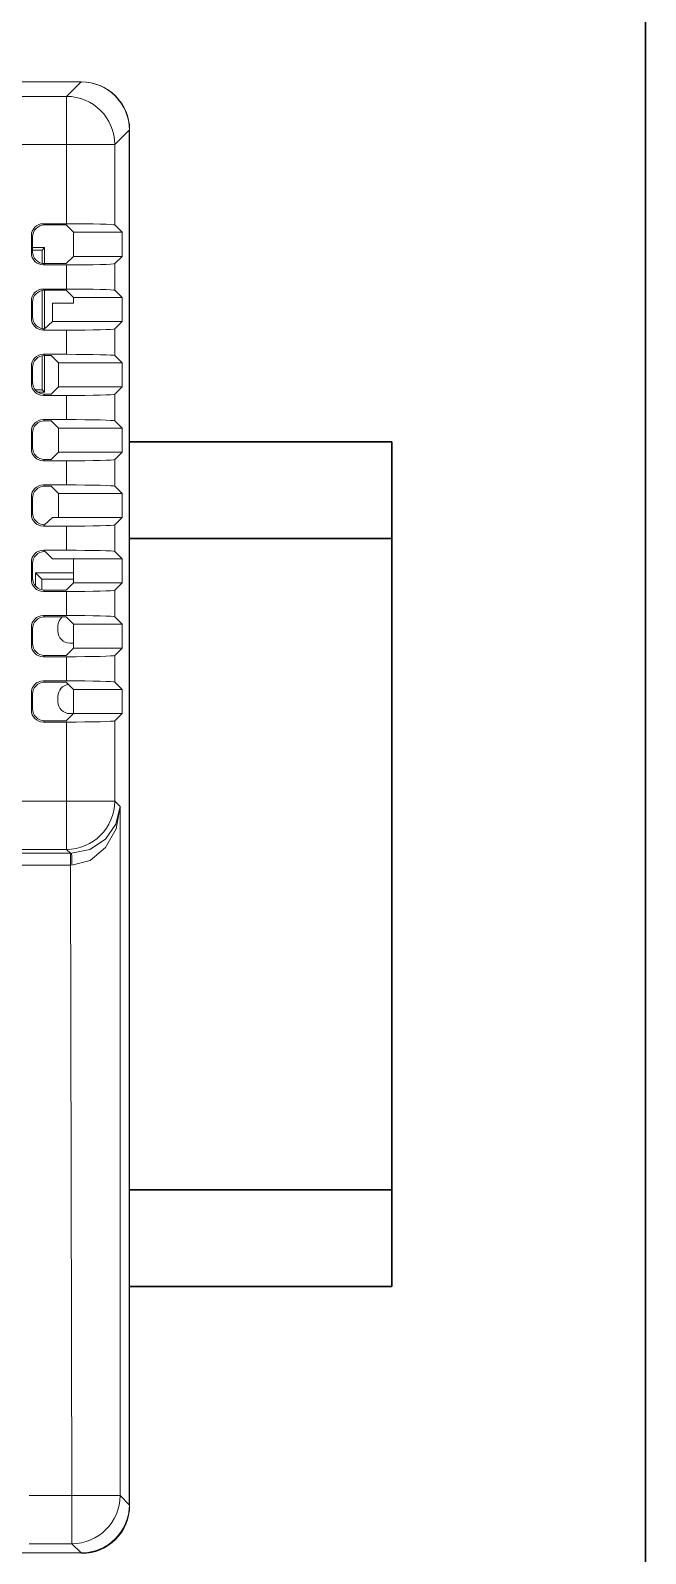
# Model space of a CAD drawing. Header units: millimetres. Extents: x -6000 to 26000, y -6000 to 26000.
# Drawn here: x 145.03 to 148.57, y -3661.59 to -3652.81 of the extents above; entities that cross this region are included whole.
import ezdxf

# ---------------------------------------------------------------- set-up
doc = ezdxf.new("R2010")
doc.units = ezdxf.units.MM
doc.header["$MEASUREMENT"] = 0
doc.layers.add('Чертеж и Рисунок_Ном._пера__21', color=7, linetype='Continuous', lineweight=30)
doc.layers.add('Чертеж и Рисунок_Ном._пера__7', color=7, linetype='Continuous', lineweight=15)

msp = doc.modelspace()

# ---------------------------------------------------------------- linework, layer by layer
at = {"layer": 'Чертеж и Рисунок_Ном._пера__21', "color": 7, "linetype": 'Continuous', "lineweight": 30}
for p, q in [((148.5712, -3887.9588), (148.5712, -3645.7547)), ((145.5956, -3655.1812), (147.1082, -3655.1812)), ((147.1082, -3660.0497), (147.1082, -3655.1812)), ((145.5956, -3655.7376), (147.1082, -3655.7376)), ((147.1082, -3659.4933), (145.5956, -3659.4933)), ((147.1082, -3660.0497), (145.5956, -3660.0497))]:
    msp.add_line(p, q, dxfattribs=at)
at = {"layer": 'Чертеж и Рисунок_Ном._пера__7', "color": 7, "linetype": 'Continuous', "lineweight": 15}
for p, q in [((145.3175, -3653.1048), (141.148, -3653.1048)), ((145.2335, -3653.1888), (145.3175, -3653.1048)), ((145.3196, -3653.1048), (145.3175, -3653.1048)), ((145.2335, -3653.1888), (144.8505, -3653.1888)), ((145.2335, -3653.4669), (145.2335, -3653.1888)), ((145.5956, -3653.3829), (145.5117, -3653.4669)), ((145.5956, -3661.3082), (145.5956, -3653.3829)), ((145.5974, -3661.3121), (145.5974, -3653.3827)), ((145.2335, -3653.4669), (144.8576, -3653.4669)), ((145.5117, -3653.4669), (145.2335, -3653.4669)), ((145.2335, -3653.9227), (145.2335, -3653.4669)), ((145.5117, -3653.9298), (145.5117, -3653.4669)), ((145.1002, -3653.9227), (145.2335, -3653.9227)), ((145.1075, -3653.93), (145.1002, -3653.9227)), ((145.1075, -3653.93), (145.2324, -3653.93)), ((145.2747, -3653.9719), (145.2324, -3653.93)), ((145.5537, -3653.9719), (145.5117, -3653.9298)), ((145.0307, -3654.0906), (145.0307, -3653.9922)), ((145.038, -3653.9995), (145.0307, -3653.9922)), ((145.038, -3654.0833), (145.038, -3653.9995)), ((145.5537, -3653.9719), (145.2747, -3653.9719)), ((145.2747, -3653.9719), (145.2747, -3654.111)), ((145.5537, -3653.9719), (145.5537, -3654.111)), ((145.0307, -3654.0906), (145.038, -3654.0833)), ((145.038, -3654.0605), (145.1069, -3654.0605)), ((145.0924, -3654.075), (145.038, -3654.075)), ((145.0924, -3654.075), (145.1069, -3654.0605)), ((145.0924, -3654.1512), (145.0924, -3654.075)), ((145.1069, -3654.0605), (145.1069, -3654.1529)), ((145.1002, -3654.1601), (145.1075, -3654.1529)), ((145.2335, -3654.1601), (145.1002, -3654.1601)), ((145.2324, -3654.1529), (145.1075, -3654.1529)), ((145.2324, -3654.1529), (145.2747, -3654.111)), ((145.2335, -3654.1601), (145.2335, -3654.2993)), ((145.2747, -3654.111), (145.5537, -3654.111)), ((145.5117, -3654.153), (145.5537, -3654.111)), ((145.5117, -3654.153), (145.5117, -3654.3064)), ((145.0307, -3654.4672), (145.0307, -3654.3688)), ((145.038, -3654.3761), (145.0307, -3654.3688)), ((145.0924, -3654.5278), (145.0924, -3654.3082)), ((145.1002, -3654.2993), (145.2335, -3654.2993)), ((145.1075, -3654.3065), (145.1002, -3654.2993)), ((145.1069, -3654.3065), (145.1069, -3654.5294)), ((145.1075, -3654.3065), (145.2324, -3654.3065)), ((145.2747, -3654.3484), (145.2324, -3654.3065)), ((145.5537, -3654.3484), (145.2747, -3654.3484)), ((145.2747, -3654.3484), (145.2747, -3654.3806)), ((145.5537, -3654.3484), (145.5117, -3654.3064)), ((145.5537, -3654.3484), (145.5537, -3654.4875)), ((145.038, -3654.4599), (145.038, -3654.3761)), ((145.1522, -3654.3806), (145.2747, -3654.3806)), ((145.1522, -3654.4875), (145.1522, -3654.3806)), ((145.0307, -3654.4672), (145.038, -3654.4599)), ((145.1002, -3654.5367), (145.1075, -3654.5294)), ((145.2335, -3654.5367), (145.1002, -3654.5367)), ((145.1075, -3654.5294), (145.1522, -3654.4875)), ((145.1075, -3654.5294), (145.1075, -3654.5294)), ((145.1522, -3654.4875), (145.5537, -3654.4875)), ((145.2335, -3654.5367), (145.2335, -3654.6758)), ((145.5117, -3654.5296), (145.5537, -3654.4875)), ((145.5117, -3654.5296), (145.5117, -3654.6829)), ((145.0924, -3654.88), (145.0924, -3654.6847)), ((145.1002, -3654.6758), (145.2335, -3654.6758)), ((145.1075, -3654.6831), (145.1002, -3654.6758)), ((145.1069, -3654.6831), (145.1069, -3654.8945)), ((145.1075, -3654.6831), (145.145, -3654.6831)), ((145.1874, -3654.725), (145.145, -3654.6831)), ((145.5537, -3654.725), (145.5117, -3654.6829)), ((145.0307, -3654.8437), (145.0307, -3654.7453)), ((145.038, -3654.7526), (145.0307, -3654.7453)), ((145.038, -3654.8364), (145.038, -3654.7526)), ((145.5537, -3654.725), (145.1874, -3654.725)), ((145.1874, -3654.725), (145.1874, -3654.8641)), ((145.5537, -3654.725), (145.5537, -3654.8641)), ((145.0307, -3654.8437), (145.038, -3654.8364)), ((145.0533, -3654.88), (145.0924, -3654.88)), ((145.1069, -3654.8945), (145.0693, -3654.8945)), ((145.0924, -3654.88), (145.1069, -3654.8945)), ((145.145, -3654.906), (145.1874, -3654.8641)), ((145.1874, -3654.8641), (145.5537, -3654.8641)), ((145.5117, -3654.9061), (145.5537, -3654.8641)), ((145.1002, -3654.9132), (145.1075, -3654.906)), ((145.2335, -3654.9132), (145.1002, -3654.9132)), ((145.145, -3654.906), (145.1075, -3654.906)), ((145.2335, -3654.9132), (145.2335, -3655.0524)), ((145.5117, -3654.9061), (145.5117, -3655.0595)), ((145.1002, -3655.0524), (145.2335, -3655.0524)), ((145.1075, -3655.0596), (145.1002, -3655.0524)), ((145.1075, -3655.0596), (145.145, -3655.0596)), ((145.1874, -3655.1015), (145.145, -3655.0596)), ((145.5537, -3655.1015), (145.5117, -3655.0595)), ((145.0307, -3655.2203), (145.0307, -3655.1219)), ((145.038, -3655.1292), (145.0307, -3655.1219)), ((145.038, -3655.213), (145.038, -3655.1292)), ((145.5537, -3655.1015), (145.1874, -3655.1015)), ((145.1874, -3655.1015), (145.1874, -3655.2406)), ((145.5537, -3655.1015), (145.5537, -3655.2406)), ((145.0307, -3655.2203), (145.038, -3655.213)), ((145.145, -3655.2825), (145.1874, -3655.2406)), ((145.1874, -3655.2406), (145.5537, -3655.2406)), ((145.5117, -3655.2827), (145.5537, -3655.2406)), ((145.1002, -3655.2898), (145.1075, -3655.2825)), ((145.2335, -3655.2898), (145.1002, -3655.2898)), ((145.145, -3655.2825), (145.1075, -3655.2825)), ((145.2335, -3655.2898), (145.2335, -3655.4289)), ((145.5117, -3655.2827), (145.5117, -3655.436)), ((145.0307, -3655.5968), (145.0307, -3655.4984)), ((145.038, -3655.5057), (145.0307, -3655.4984)), ((145.038, -3655.5895), (145.038, -3655.5057)), ((145.1002, -3655.4289), (145.2335, -3655.4289)), ((145.1075, -3655.4362), (145.1002, -3655.4289)), ((145.1075, -3655.4362), (145.145, -3655.4362)), ((145.1874, -3655.4781), (145.145, -3655.4362)), ((145.5537, -3655.4781), (145.1874, -3655.4781)), ((145.1874, -3655.4781), (145.1874, -3655.6172)), ((145.5537, -3655.4781), (145.5117, -3655.436)), ((145.5537, -3655.4781), (145.5537, -3655.6172)), ((145.0307, -3655.5968), (145.038, -3655.5895)), ((145.1002, -3655.6663), (145.1075, -3655.6591)), ((145.2335, -3655.6663), (145.1002, -3655.6663)), ((145.1075, -3655.6591), (145.1522, -3655.6172)), ((145.1075, -3655.6591), (145.1075, -3655.6591)), ((145.1874, -3655.6172), (145.1522, -3655.6172)), ((145.1874, -3655.6172), (145.5537, -3655.6172)), ((145.2335, -3655.6663), (145.2335, -3655.8055)), ((145.5117, -3655.6592), (145.5537, -3655.6172)), ((145.5117, -3655.6592), (145.5117, -3655.8125)), ((145.1002, -3655.8055), (145.2335, -3655.8055)), ((145.1075, -3655.8127), (145.1002, -3655.8055)), ((145.1522, -3655.8546), (145.1099, -3655.8127)), ((145.1099, -3655.8127), (145.1099, -3655.8127)), ((145.1522, -3655.8546), (145.2747, -3655.8546)), ((145.5537, -3655.8546), (145.2747, -3655.8546)), ((145.2747, -3655.8546), (145.2747, -3655.9937)), ((145.5537, -3655.8546), (145.5117, -3655.8125)), ((145.5537, -3655.8546), (145.5537, -3655.9937)), ((145.0307, -3655.9733), (145.0307, -3655.875)), ((145.038, -3655.8822), (145.0307, -3655.875)), ((145.038, -3655.9661), (145.038, -3655.8822)), ((145.0552, -3655.936), (145.0552, -3656.0119)), ((145.0552, -3655.936), (145.0917, -3655.9724)), ((145.2747, -3655.936), (145.0552, -3655.936)), ((145.0307, -3655.9733), (145.038, -3655.9661)), ((145.0917, -3655.9724), (145.0917, -3656.0338)), ((145.0917, -3655.9724), (145.2747, -3655.9724)), ((145.1002, -3656.0429), (145.1075, -3656.0356)), ((145.2324, -3656.0356), (145.1075, -3656.0356)), ((145.2324, -3656.0356), (145.2747, -3655.9937)), ((145.2747, -3655.9937), (145.5537, -3655.9937)), ((145.5117, -3656.0358), (145.5537, -3655.9937)), ((145.5117, -3656.0358), (145.5117, -3656.1891)), ((145.2335, -3656.0429), (145.1002, -3656.0429)), ((145.2335, -3656.0429), (145.2335, -3656.182)), ((145.1002, -3656.182), (145.2335, -3656.182)), ((145.1075, -3656.1893), (145.1002, -3656.182)), ((145.1075, -3656.1893), (145.2324, -3656.1893)), ((145.2747, -3656.2312), (145.2324, -3656.1893)), ((145.5537, -3656.2312), (145.5117, -3656.1891)), ((145.0307, -3656.3499), (145.0307, -3656.2515)), ((145.038, -3656.2588), (145.0307, -3656.2515)), ((145.038, -3656.3426), (145.038, -3656.2588)), ((145.1838, -3656.2424), (145.1838, -3656.2717)), ((145.5537, -3656.2312), (145.2747, -3656.2312)), ((145.2747, -3656.2312), (145.2747, -3656.3703)), ((145.5537, -3656.2312), (145.5537, -3656.3703)), ((145.0307, -3656.3499), (145.038, -3656.3426)), ((145.2324, -3656.4121), (145.2747, -3656.3703)), ((145.2532, -3656.3412), (145.2747, -3656.3412)), ((145.2747, -3656.3703), (145.5537, -3656.3703)), ((145.5117, -3656.4123), (145.5537, -3656.3703)), ((145.1002, -3656.4194), (145.1075, -3656.4121)), ((145.2335, -3656.4194), (145.1002, -3656.4194)), ((145.2324, -3656.4121), (145.1075, -3656.4121)), ((145.2335, -3656.4194), (145.2335, -3656.5585)), ((145.5117, -3656.4123), (145.5117, -3656.5656)), ((145.1002, -3656.5585), (145.2335, -3656.5585)), ((145.1075, -3656.5658), (145.1002, -3656.5585)), ((145.1075, -3656.5658), (145.2324, -3656.5658)), ((145.2747, -3656.6077), (145.2324, -3656.5658)), ((145.5537, -3656.6077), (145.5117, -3656.5656)), ((145.0307, -3656.7264), (145.0307, -3656.6281)), ((145.038, -3656.6353), (145.0307, -3656.6281)), ((145.038, -3656.7192), (145.038, -3656.6353)), ((145.1838, -3656.6484), (145.1838, -3656.6778)), ((145.5537, -3656.6077), (145.2747, -3656.6077)), ((145.2747, -3656.6077), (145.2747, -3656.7468)), ((145.5537, -3656.6077), (145.5537, -3656.7468)), ((145.0307, -3656.7264), (145.038, -3656.7192)), ((145.1002, -3656.796), (145.1075, -3656.7887)), ((145.2335, -3656.796), (145.1002, -3656.796)), ((145.2324, -3656.7887), (145.1075, -3656.7887)), ((145.2324, -3656.7887), (145.2747, -3656.7468)), ((145.2335, -3657.2523), (145.2335, -3656.796)), ((145.2532, -3656.7472), (145.2742, -3656.7472)), ((145.2747, -3656.7468), (145.5537, -3656.7468)), ((145.5117, -3656.7889), (145.5537, -3656.7468)), ((145.5117, -3657.2523), (145.5117, -3656.7889)), ((145.2335, -3657.2523), (144.8576, -3657.2523)), ((145.2335, -3657.5304), (145.2335, -3657.2523)), ((145.5117, -3657.2523), (145.2335, -3657.2523)), ((145.5426, -3657.2832), (145.5117, -3657.2523)), ((145.5426, -3661.2552), (145.5426, -3657.2832)), ((144.8505, -3657.5304), (145.2335, -3657.5304)), ((145.2556, -3657.5524), (145.2335, -3657.5304)), ((141.2098, -3657.5524), (145.2556, -3657.5524)), ((145.2556, -3657.622), (145.2556, -3657.5524)), ((141.2098, -3657.622), (145.2556, -3657.622)), ((145.2556, -3657.622), (145.2645, -3661.2552)), ((145.0177, -3661.2552), (145.2645, -3661.2552)), ((145.2645, -3661.2552), (145.5426, -3661.2552)), ((145.2645, -3661.2552), (145.2645, -3661.5333)), ((145.5426, -3661.2552), (145.5956, -3661.3082)), ((145.0179, -3661.5333), (145.2645, -3661.5333)), ((145.2645, -3661.5333), (145.3175, -3661.5863)), ((145.3175, -3661.5863), (141.148, -3661.5863))]:
    msp.add_line(p, q, dxfattribs=at)
at = {"layer": 'Чертеж и Рисунок_Ном._пера__7', "color": 7, "linetype": 'Continuous', "lineweight": 15, "flags": 128}
for points in [[(145.2627, -3657.5524), (145.3677, -3657.5299), (145.4574, -3657.4711), (145.5187, -3657.3846), (145.5426, -3657.2832)], [(145.5426, -3657.2832), (145.5194, -3657.4108), (145.4586, -3657.5196), (145.3693, -3657.5936), (145.2645, -3657.6219)], [(145.2627, -3657.5524), (145.2633, -3657.5734), (145.2639, -3657.5966), (145.2645, -3657.6219)]]:
    msp.add_lwpolyline(points, dxfattribs=at)
at = {"layer": 'Чертеж и Рисунок_Ном._пера__7', "color": 7, "linetype": 'Continuous', "lineweight": 15}
for centre, start, end in [((145.2333, -3653.4671), 0.04623, 89.95388), ((145.2333, -3657.252), 270.04619, 359.95371), ((145.2643, -3661.255), 270.04595, 359.95405)]:
    msp.add_arc(centre, 0.2783, start, end, dxfattribs=at)
for centre, major_axis, ratio, start_param, end_param in [((145.3173, -3653.3831), (0.1969, 0.1969), 0.999315, 5.498815, 7.067556), ((145.3188, -3653.3834), (0.1973, 0.1973), 0.997265, 5.501896, 7.064475), ((145.1003, -3653.9923), (0.0492, -0.0492), 0.999315, 2.357222, 3.925963), ((145.1075, -3653.9996), (0.0492, -0.0492), 0.999315, 2.357222, 3.925963), ((145.2335, -3653.93), (0.2782, 0), 0.026186, 0.02618, 1.570796), ((145.1003, -3654.0906), (-0.0492, -0.0492), 0.999315, 5.498815, 7.067556), ((145.1075, -3654.0833), (-0.0492, -0.0492), 0.999315, 5.498815, 7.067556), ((145.2335, -3654.1529), (0.2782, 0), 0.026186, 4.712389, 6.257005), ((145.1003, -3654.3688), (0.0492, -0.0492), 0.999315, 2.357222, 3.925963), ((145.1075, -3654.3761), (0.0492, -0.0492), 0.999315, 2.357222, 3.925963), ((145.2335, -3654.3066), (0.2782, 0), 0.026186, 0.02618, 1.570796), ((145.1003, -3654.4671), (-0.0492, -0.0492), 0.999315, 5.498815, 7.067556), ((145.1075, -3654.4598), (-0.0492, -0.0492), 0.999315, 5.498815, 7.067556), ((145.2335, -3654.5294), (0.2782, 0), 0.026186, 4.712389, 6.257005), ((145.1003, -3654.7454), (0.0492, -0.0492), 0.999315, 2.357222, 3.925963), ((145.1075, -3654.7527), (0.0492, -0.0492), 0.999315, 2.357222, 3.925963), ((145.2335, -3654.6831), (0.2782, 0), 0.026186, 0.02618, 1.570796), ((145.1003, -3654.8437), (-0.0492, -0.0492), 0.999315, 5.498815, 7.067556), ((145.1075, -3654.8364), (-0.0492, -0.0492), 0.999315, 5.498815, 7.067556), ((145.2335, -3654.9059), (0.2782, 0), 0.026186, 4.712389, 6.257005), ((145.1003, -3655.1219), (0.0492, -0.0492), 0.999315, 2.357222, 3.925963), ((145.1075, -3655.1292), (0.0492, -0.0492), 0.999315, 2.357222, 3.925963), ((145.2335, -3655.0596), (0.2782, 0), 0.026186, 0.02618, 1.570796), ((145.1003, -3655.2202), (-0.0492, -0.0492), 0.999315, 5.498815, 7.067556), ((145.1075, -3655.2129), (-0.0492, -0.0492), 0.999315, 5.498815, 7.067556), ((145.2335, -3655.2825), (0.2782, 0), 0.026186, 4.712389, 6.257005), ((145.1003, -3655.4985), (0.0492, -0.0492), 0.999315, 2.357222, 3.925963), ((145.1075, -3655.5058), (0.0492, -0.0492), 0.999315, 2.357222, 3.925963), ((145.2335, -3655.4362), (0.2782, 0), 0.026186, 0.02618, 1.570796), ((145.1003, -3655.5968), (-0.0492, -0.0492), 0.999315, 5.498815, 7.067556), ((145.1075, -3655.5895), (-0.0492, -0.0492), 0.999315, 5.498815, 7.067556), ((145.2335, -3655.659), (0.2782, 0), 0.026186, 4.712389, 6.257005), ((145.1003, -3655.875), (0.0492, -0.0492), 0.999315, 2.357222, 3.925963), ((145.1075, -3655.8823), (0.0492, -0.0492), 0.999315, 2.357222, 3.925963), ((145.2335, -3655.8127), (0.2782, 0), 0.026186, 0.02618, 1.570796), ((145.1003, -3655.9733), (-0.0492, -0.0492), 0.999315, 5.498815, 7.067556), ((145.1075, -3655.966), (-0.0492, -0.0492), 0.999315, 5.498815, 7.067556), ((145.2335, -3656.0356), (0.2782, 0), 0.026186, 4.712389, 6.257005), ((145.1003, -3656.2516), (0.0492, -0.0492), 0.999315, 2.357222, 3.925963), ((145.1075, -3656.2588), (0.0492, -0.0492), 0.999315, 2.357222, 3.925963), ((145.2534, -3656.2426), (0.0493, -0.0493), 0.997265, 3.057516, 3.922882), ((145.2335, -3656.1893), (0.2782, 0), 0.026186, 0.02618, 1.570796), ((145.2534, -3656.2715), (-0.0493, -0.0493), 0.997265, 5.501896, 7.064475), ((145.1003, -3656.3498), (-0.0492, -0.0492), 0.999315, 5.498815, 7.067556), ((145.1075, -3656.3426), (-0.0492, -0.0492), 0.999315, 5.498815, 7.067556), ((145.2335, -3656.4121), (0.2782, 0), 0.026186, 4.712389, 6.257005), ((145.1003, -3656.6281), (0.0492, -0.0492), 0.999315, 2.357222, 3.925963), ((145.1075, -3656.6354), (0.0492, -0.0492), 0.999315, 2.357222, 3.925963), ((145.2335, -3656.5658), (0.2782, 0), 0.026186, 0.02618, 1.570796), ((145.2534, -3656.6486), (0.0493, -0.0493), 0.997265, 2.463736, 3.922882), ((145.1003, -3656.7264), (-0.0492, -0.0492), 0.999315, 5.498815, 7.067556), ((145.1075, -3656.7191), (-0.0492, -0.0492), 0.999315, 5.498815, 7.067556), ((145.2534, -3656.6776), (-0.0493, -0.0493), 0.997265, 5.501896, 7.064475), ((145.2335, -3656.7887), (0.2782, 0), 0.026186, 4.712389, 6.257005), ((145.3173, -3661.308), (0.1969, -0.1969), 0.999315, 5.498815, 7.067556), ((145.3188, -3661.3114), (-0.1973, 0.1973), 0.997265, 2.360303, 3.922882)]:
    msp.add_ellipse(centre, major_axis=major_axis, ratio=ratio, start_param=start_param, end_param=end_param, dxfattribs=at)

doc.saveas('drawing.dxf')
